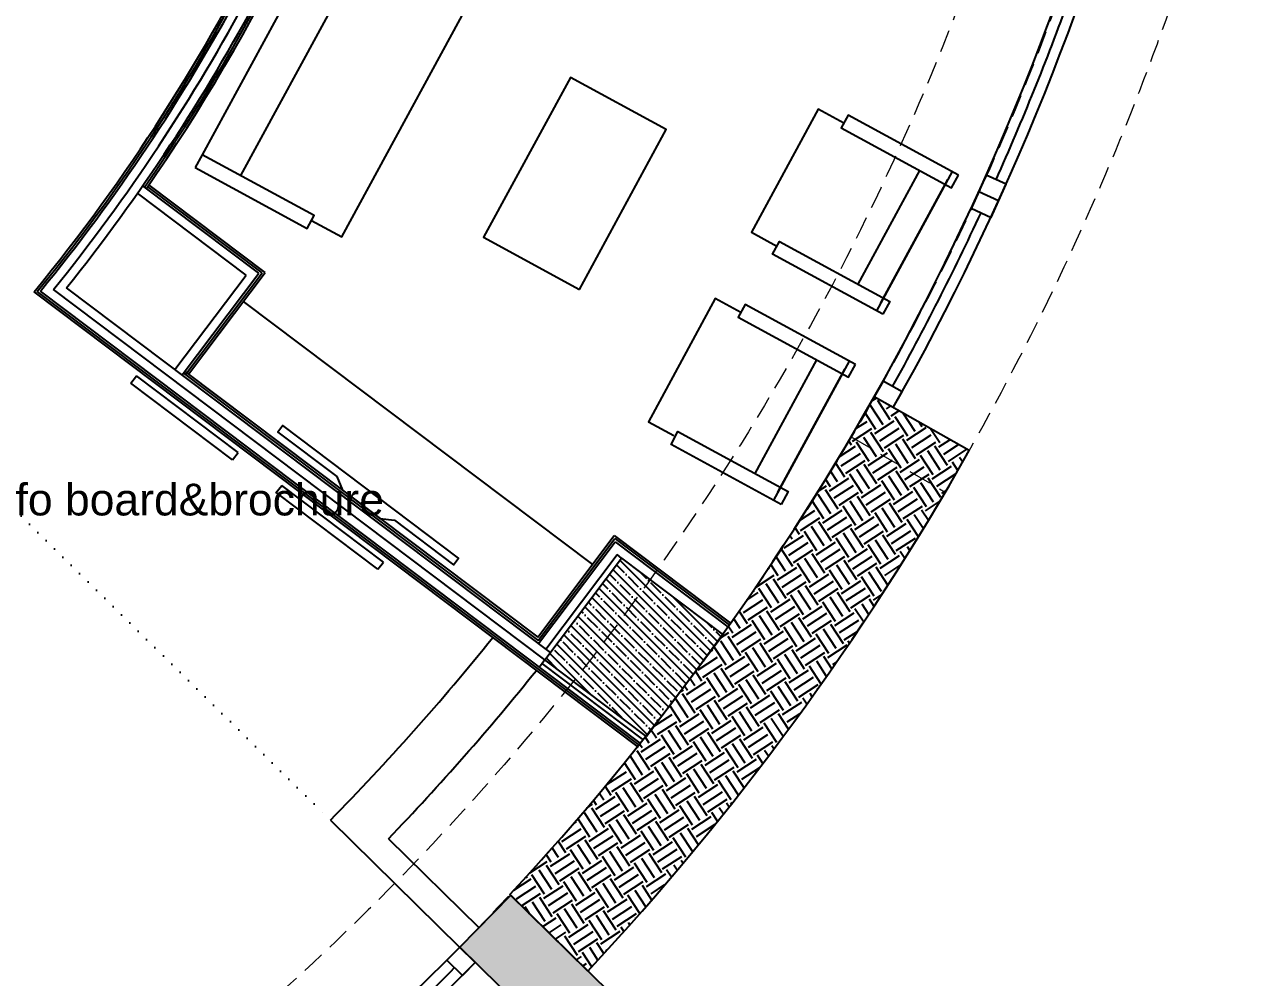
# Model space of a CAD drawing. Header units: millimetres. Extents: x 132785 to 150483, y 90225 to 103753.
# Drawn here: x 136516 to 137189, y 92216 to 92739 of the extents above; entities that cross this region are included whole.
import ezdxf

# ---------------------------------------------------------------- set-up
doc = ezdxf.new("R2010")
doc.units = ezdxf.units.MM
doc.linetypes.add('061-GZM-AP-100$0$HIDDEN', pattern=[0.375, 0.25, -0.125])
doc.linetypes.add('DOT', pattern=[6.35, 0, -6.35])
for name, color, linetype in [('061-GZM-AP-100$0$A-cam', 20, 'Continuous'), ('061-GZM-AP-100$0$A-cephe', 181, 'Continuous'), ('061-GZM-AP-100$0$A-HATCH', 8, 'Continuous'), ('061-GZM-AP-100$0$A-tasiyici', 5, 'Continuous')]:
    doc.layers.add(name, color=color, linetype=linetype)
doc.layers.add('061-GZM-AP-100$0$A-kiris', color=252, linetype='Continuous', lineweight=0)
doc.styles.get("Standard").update_dxf_attribs({"font": 'arial.ttf'})

msp = doc.modelspace()

# ---------------------------------------------------------------- hatches: boundary and pattern name
at = {"layer": '061-GZM-AP-100$0$A-HATCH'}
h = msp.add_hatch(dxfattribs=at)
h.set_pattern_fill('ANSI35', color=253, angle=-37, style=0)
h.set_pattern_definition([(8, (135720.849, 93248.707), (-0.88375, 6.288202), []), (8, (135724.435, 93246.005), (-0.88375, 6.288202), [7.9375, -1.5875, 0, -1.5875])])
h.paths.add_polyline_path([(136069.799, 91840.753), (136123.247, 91648.027), (136161.792, 91658.717), (136108.344, 91851.443)])
h.paths.add_polyline_path([(136783.098, 92260.919), (136968.543, 92078.682), (136940.507, 92050.152), (136755.062, 92232.389)])
h.paths.add_polyline_path([(137089.158, 93428.388), (137085.679, 93453.144), (136743.963, 93405.119), (136747.442, 93380.363)])
edge = h.paths.add_edge_path()
edge.add_line((137161.19, 93415.79), (137136.426, 93412.31))
edge.add_arc((135720.849, 93248.707), 1425, 352.502601, 366.592595, ccw=False)
edge.add_line((137133.666, 93062.771), (136747.441, 93117.052))
edge.add_line((136747.441, 93117.052), (136743.962, 93092.295))
edge.add_line((136743.962, 93092.295), (137154.945, 93034.535))
edge.add_arc((135720.849, 93248.707), 1450, 351.506065, 366.616865)
h = msp.add_hatch(dxfattribs=at)
h.set_pattern_fill('ANSI35', color=253, angle=-90, style=0)
h.set_pattern_definition([(315, (22133.83, 1802.77), (4.49012806, 4.49012806), []), (315, (22133.83, 1798.28), (4.49012806, 4.49012806), [7.9375, -1.5875, 0, -1.5875])])
h.paths.add_polyline_path([(136899.934, 92404.028), (136857.807, 92348.123), (136801.902, 92390.25), (136844.029, 92446.155)])

# ---------------------------------------------------------------- linework, layer by layer
at = {"color": 253}
for p, q in [((136695.216, 92817.933), (136613.53, 92667.705)), ((136716.3, 92806.468), (136634.615, 92656.24)), ((137007.82, 92659.097), (136973.894, 92596.704)), ((137025.698, 92658.482), (136984.129, 92582.033)), ((136644.696, 92602.624), (136580.882, 92650.711)), ((136646.446, 92602.87), (136583.594, 92650.233)), ((136648.197, 92603.116), (136584.306, 92651.261)), ((136637.694, 92601.64), (136578.016, 92646.61)), ((136598.576, 92549.729), (136637.694, 92601.64)), ((136602.569, 92546.72), (136644.696, 92602.624)), ((136604.319, 92546.966), (136646.446, 92602.87)), ((136606.07, 92547.212), (136648.197, 92603.116)), ((136804.911, 92394.243), (136539.022, 92594.606)), ((136853.293, 92342.133), (136521.162, 92592.412)), ((136854.045, 92343.132), (136522.954, 92592.627)), ((136854.798, 92344.13), (136524.745, 92592.843)), ((136636.161, 92587.144), (136828.023, 92442.565)), ((136951.216, 92554.996, 0), (136917.29, 92492.603, 0)), ((136969.094, 92554.381, 0), (136927.525, 92477.932, 0)), ((136603.321, 92547.718), (136798.178, 92400.883)), ((136604.073, 92548.716), (136797.932, 92402.633)), ((136987.789, 92543.397), (136982.865, 92534.693)), ((136998.233, 92537.487), (136987.789, 92543.397)), ((136981.589, 92532.444), (136984.027, 92534.036)), ((136993.309, 92528.784), (136982.864, 92534.692)), ((137035.086, 92505.148), (136982.865, 92534.693)), ((136993.309, 92528.784), (136998.233, 92537.487)), ((136987.743, 92519.398), (136980.798, 92530.031)), ((136991.73, 92522.002), (136984.785, 92532.635)), ((136986.983, 92532.174), (136987.138, 92532.275)), ((136989.587, 92528.187), (136991.805, 92529.635)), ((136972.831, 92517.243), (136978.954, 92521.242)), ((136983.755, 92516.793), (136977.83, 92525.866)), ((136983.294, 92514.596), (136993.927, 92521.541)), ((136992.191, 92524.199), (136996.471, 92526.995)), ((137001.333, 92513.105), (136994.388, 92523.738)), ((137005.32, 92515.709), (136998.816, 92525.668)), ((137009.308, 92518.314), (137007.838, 92520.564)), ((136970.925, 92510.31), (136981.558, 92517.254)), ((136988.042, 92504.424), (136981.097, 92515.057)), ((136985.899, 92510.609), (136996.532, 92517.554)), ((137000.872, 92510.908), (137011.505, 92517.853)), ((137003.476, 92506.921), (137014.109, 92513.865)), ((137018.911, 92509.417), (137013.853, 92517.161)), ((136963.666, 92501.776), (136972.661, 92507.652)), ((136970.464, 92508.113), (136968.885, 92510.53)), ((136980.067, 92499.216), (136973.122, 92509.849)), ((136984.054, 92501.82), (136977.11, 92512.453)), ((136988.503, 92506.621), (136999.136, 92513.566)), ((137001.632, 92498.132), (136994.687, 92508.765)), ((137005.619, 92500.736), (136998.675, 92511.369)), ((137006.081, 92502.933), (137016.714, 92509.878)), ((137023.197, 92497.048), (137016.252, 92507.681)), ((137018.45, 92507.22), (137024.472, 92511.153)), ((137021.054, 92503.232), (137029.138, 92508.513)), ((137022.898, 92512.021), (137022.875, 92512.056)), ((136964.633, 92496.719), (136975.266, 92503.664)), ((136966.477, 92505.508), (136966.176, 92505.969)), ((136979.606, 92497.019), (136990.239, 92503.963)), ((136997.645, 92495.527), (136990.7, 92506.16)), ((137015.222, 92491.839), (137008.278, 92502.472)), ((137019.21, 92494.443), (137012.265, 92505.076)), ((137023.658, 92499.245), (137033.805, 92505.872)), ((137031.502, 92498.848), (137029.843, 92501.388)), ((137034.152, 92503.5), (137033.83, 92503.992)), ((136962.788, 92487.931), (136958.894, 92493.893)), ((136966.776, 92490.535), (136961.634, 92498.407)), ((136967.237, 92492.732), (136977.87, 92499.677)), ((136980.366, 92484.242), (136973.421, 92494.875)), ((136984.353, 92486.847), (136977.409, 92497.48)), ((136982.21, 92493.031), (136992.843, 92499.976)), ((136984.815, 92489.044), (136995.448, 92495.988)), ((137001.931, 92483.158), (136994.986, 92493.791)), ((136997.184, 92493.33), (137007.817, 92500.275)), ((136999.788, 92489.343), (137010.421, 92496.288)), ((137014.761, 92489.642), (137025.394, 92496.587)), ((137028.84, 92494.214), (137025.855, 92498.784)), ((136958.801, 92485.326), (136956.142, 92489.398)), ((136958.34, 92483.129), (136968.973, 92490.074)), ((136976.379, 92481.638), (136969.434, 92492.271)), ((136993.956, 92477.95), (136987.012, 92488.583)), ((136997.944, 92480.554), (136990.999, 92491.187)), ((137002.392, 92485.355), (137013.025, 92492.3)), ((137015.522, 92476.866), (137008.577, 92487.499)), ((137019.509, 92479.47), (137012.564, 92490.103)), ((137017.366, 92485.655), (137027.851, 92492.503)), ((136952.084, 92482.835), (136956.604, 92485.787)), ((136959.1, 92470.353), (136952.155, 92480.986)), ((136963.087, 92472.957), (136956.143, 92483.59)), ((136960.944, 92479.142), (136971.577, 92486.086)), ((136963.549, 92475.154), (136974.182, 92482.099)), ((136975.918, 92479.441), (136986.551, 92486.386)), ((136978.522, 92475.453), (136989.155, 92482.398)), ((136993.495, 92475.752), (137004.128, 92482.697)), ((137011.534, 92474.261), (137004.589, 92484.894)), ((137019.97, 92481.667), (137022.491, 92483.314)), ((136955.113, 92467.749), (136948.747, 92477.496)), ((136972.69, 92464.06), (136965.746, 92474.693)), ((136976.678, 92466.665), (136969.733, 92477.298)), ((136980.665, 92469.269), (136973.72, 92479.902)), ((136981.126, 92471.466), (136991.759, 92478.411)), ((136994.256, 92462.976), (136987.311, 92473.609)), ((136998.243, 92465.581), (136991.298, 92476.214)), ((136996.1, 92471.765), (137006.733, 92478.71)), ((136998.704, 92467.778), (137009.337, 92474.722)), ((137011.073, 92472.064), (137018.839, 92477.136)), ((136941.903, 92466.705), (136950.311, 92472.197)), ((136942.283, 92461.265), (136952.916, 92468.21)), ((136954.652, 92465.551), (136965.285, 92472.496)), ((136957.256, 92461.564), (136967.889, 92468.509)), ((136972.229, 92461.863), (136982.862, 92468.808)), ((136990.268, 92460.372), (136983.323, 92471.005)), ((137007.133, 92457.775), (137000.901, 92467.317)), ((137009.886, 92462.27), (137004.889, 92469.921)), ((137012.627, 92466.781), (137008.876, 92472.525)), ((136941.821, 92459.068), (136939.388, 92462.793)), ((136951.424, 92450.171), (136944.48, 92460.804)), ((136955.412, 92452.775), (136948.467, 92463.408)), ((136959.399, 92455.379), (136952.454, 92466.012)), ((136959.86, 92457.577), (136970.493, 92464.521)), ((136976.977, 92451.691), (136970.032, 92462.324)), ((136974.834, 92457.876), (136985.467, 92464.82)), ((136977.438, 92453.888), (136988.071, 92460.833)), ((136989.807, 92458.175), (137000.44, 92465.119)), ((136992.411, 92454.187), (137003.044, 92461.132)), ((136797.932, 92402.633), (136840.059, 92458.538)), ((136798.178, 92400.883), (136840.305, 92456.787)), ((136798.424, 92399.132), (136840.551, 92455.036)), ((136840.059, 92458.538), (136903.95, 92410.392)), ((136840.305, 92456.787), (136903.227, 92409.372)), ((136840.551, 92455.036), (136902.502, 92408.353)), ((136933.386, 92451.662), (136944.019, 92458.607)), ((136933.847, 92453.859), (136933.714, 92454.063)), ((136935.99, 92447.674), (136946.623, 92454.619)), ((136937.834, 92456.463), (136936.557, 92458.419)), ((136950.963, 92447.974), (136961.596, 92454.918)), ((136969.002, 92446.483), (136962.057, 92457.116)), ((136972.99, 92449.087), (136966.045, 92459.72)), ((136986.58, 92442.794), (136979.635, 92453.427)), ((136990.567, 92445.399), (136983.623, 92456.032)), ((136994.555, 92448.003), (136987.61, 92458.636)), ((136995.016, 92450.2), (137005.649, 92457.145)), ((137005.292, 92454.788), (137005.188, 92454.948)), ((136802.417, 92396.123), (136841.535, 92448.034)), ((136844.029, 92446.155), (136841.535, 92448.034)), ((136934.146, 92438.886), (136928.95, 92446.84)), ((136938.133, 92441.49), (136931.812, 92451.168)), ((136938.594, 92443.687), (136949.227, 92450.632)), ((136955.711, 92437.802), (136948.766, 92448.435)), ((136953.568, 92443.986), (136964.201, 92450.931)), ((136956.172, 92439.999), (136966.805, 92446.944)), ((136968.541, 92444.285), (136979.174, 92451.23)), ((136971.145, 92440.298), (136981.778, 92447.243)), ((136986.119, 92440.597), (136996.752, 92447.542)), ((136999.738, 92445.873), (136997.213, 92449.739)), ((137002.52, 92450.322), (137001.2, 92452.343)), ((136924.494, 92440.166), (136925.357, 92440.73)), ((136930.158, 92436.281), (136926.078, 92442.529)), ((136929.697, 92434.084), (136940.33, 92441.029)), ((136947.736, 92432.593), (136940.791, 92443.226)), ((136951.724, 92435.197), (136944.779, 92445.83)), ((136969.301, 92431.509), (136962.357, 92442.142)), ((136973.289, 92434.113), (136966.344, 92444.746)), ((136973.75, 92436.311), (136984.383, 92443.255)), ((136990.385, 92431.163), (136983.922, 92441.058)), ((136988.723, 92436.61), (136997.525, 92442.358)), ((136917.573, 92429.958), (136927.961, 92436.742)), ((136934.445, 92423.912), (136927.5, 92434.545)), ((136932.302, 92430.097), (136942.935, 92437.041)), ((136934.906, 92426.109), (136945.539, 92433.054)), ((136947.275, 92430.396), (136957.908, 92437.341)), ((136949.879, 92426.408), (136960.512, 92433.353)), ((136965.314, 92428.905), (136958.369, 92439.538)), ((136964.853, 92426.708), (136975.486, 92433.652)), ((136982.892, 92425.217), (136975.947, 92435.85)), ((136986.879, 92427.821), (136979.934, 92438.454)), ((136912.83, 92423.068), (136919.064, 92427.139)), ((136916.867, 92427.6), (136916.424, 92428.28)), ((136926.47, 92418.704), (136919.525, 92429.337)), ((136930.458, 92421.308), (136923.513, 92431.941)), ((136948.035, 92417.62), (136941.091, 92428.253)), ((136952.023, 92420.224), (136945.078, 92430.857)), ((136952.484, 92422.421), (136963.117, 92429.366)), ((136969.6, 92416.536), (136962.656, 92427.169)), ((136967.457, 92422.72), (136978.09, 92429.665)), ((136911.036, 92416.207), (136921.669, 92423.152)), ((136926.009, 92416.506), (136936.642, 92423.451)), ((136944.048, 92415.015), (136937.103, 92425.648)), ((136943.587, 92412.818), (136954.22, 92419.763)), ((136961.626, 92411.327), (136954.681, 92421.96)), ((136965.613, 92413.931), (136958.668, 92424.564)), ((136970.061, 92418.733), (136980.694, 92425.678)), ((136979.958, 92415.193), (136976.246, 92420.876)), ((136982.816, 92419.527), (136980.233, 92423.48)), ((136982.431, 92423.019), (136987.083, 92426.058)), ((136909.192, 92407.418), (136905.665, 92412.818)), ((136913.179, 92410.023), (136908.613, 92417.013)), ((136913.64, 92412.22), (136924.273, 92419.165)), ((136926.769, 92403.73), (136919.825, 92414.363)), ((136930.757, 92406.334), (136923.812, 92416.967)), ((136928.613, 92412.519), (136939.246, 92419.464)), ((136931.218, 92408.532), (136941.851, 92415.476)), ((136948.334, 92402.646), (136941.39, 92413.279)), ((136946.191, 92408.831), (136956.824, 92415.775)), ((136961.165, 92409.13), (136971.798, 92416.075)), ((136977.089, 92410.876), (136972.259, 92418.272)), ((136905.204, 92404.814), (136902.706, 92408.639)), ((136904.743, 92402.617), (136915.376, 92409.562)), ((136922.782, 92401.126), (136915.837, 92411.759)), ((136940.36, 92397.438), (136933.415, 92408.071)), ((136944.347, 92400.042), (136937.402, 92410.675)), ((136948.795, 92404.843), (136959.428, 92411.788)), ((136961.925, 92396.354), (136954.98, 92406.987)), ((136965.912, 92398.958), (136958.967, 92409.591)), ((136963.769, 92405.142), (136974.402, 92412.087)), ((136897.928, 92401.958), (136903.007, 92405.275)), ((136905.503, 92389.841), (136898.559, 92400.474)), ((136909.491, 92392.445), (136902.546, 92403.078)), ((136907.347, 92398.63), (136917.98, 92405.574)), ((136909.952, 92394.642), (136920.585, 92401.587)), ((136927.068, 92388.757), (136920.124, 92399.39)), ((136922.321, 92398.929), (136932.954, 92405.873)), ((136924.925, 92394.941), (136935.558, 92401.886)), ((136939.899, 92395.24), (136950.532, 92402.185)), ((136957.937, 92393.749), (136950.993, 92404.382)), ((136966.373, 92401.155), (136973.848, 92406.037)), ((136969.388, 92399.442), (136968.57, 92400.694)), ((136892.72, 92394.764), (136894.11, 92395.672)), ((136901.516, 92387.236), (136894.763, 92397.575)), ((136919.094, 92383.548), (136912.149, 92394.181)), ((136923.081, 92386.152), (136916.136, 92396.785)), ((136927.529, 92390.954), (136938.162, 92397.899)), ((136940.659, 92382.464), (136933.714, 92393.097)), ((136944.646, 92385.068), (136937.701, 92395.701)), ((136942.503, 92391.253), (136953.136, 92398.198)), ((136945.107, 92387.266), (136955.74, 92394.21)), ((136957.476, 92391.552), (136968.109, 92398.497)), ((136801.902, 92390.25), (136798.893, 92386.257)), ((136886.081, 92384.74), (136896.714, 92391.685)), ((136888.686, 92380.753), (136899.319, 92387.697)), ((136901.055, 92385.039), (136911.688, 92391.984)), ((136903.659, 92381.052), (136914.292, 92387.997)), ((136918.633, 92381.351), (136929.266, 92388.296)), ((136936.671, 92379.86), (136929.727, 92390.493)), ((136953.764, 92376.915), (136947.304, 92386.805)), ((136956.715, 92381.105), (136951.292, 92389.409)), ((136959.657, 92385.31), (136955.279, 92392.013)), ((136960.081, 92387.565), (136962.173, 92388.931)), ((136884.237, 92375.951), (136881.698, 92379.84)), ((136888.225, 92378.556), (136884.73, 92383.906)), ((136897.828, 92369.659), (136890.883, 92380.292)), ((136901.815, 92372.263), (136894.87, 92382.896)), ((136905.802, 92374.867), (136898.858, 92385.5)), ((136906.263, 92377.064), (136916.896, 92384.009)), ((136919.393, 92368.575), (136912.448, 92379.208)), ((136923.38, 92371.179), (136916.435, 92381.812)), ((136921.237, 92377.364), (136931.87, 92384.308)), ((136923.841, 92373.376), (136934.474, 92380.321)), ((136936.21, 92377.663), (136946.843, 92384.607)), ((136938.815, 92373.675), (136949.448, 92380.62)), ((136876.283, 92372.652), (136878.053, 92373.808)), ((136880.25, 92373.347), (136878.655, 92375.789)), ((136879.789, 92371.15), (136890.422, 92378.094)), ((136882.393, 92367.162), (136893.026, 92374.107)), ((136897.367, 92367.461), (136908, 92374.406)), ((136915.405, 92365.97), (136908.461, 92376.603)), ((136932.983, 92362.282), (136926.038, 92372.915)), ((136936.97, 92364.886), (136930.026, 92375.519)), ((136940.958, 92367.491), (136934.013, 92378.124)), ((136941.419, 92369.688), (136952.052, 92376.633)), ((136951.79, 92374.131), (136951.591, 92374.435)), ((136880.549, 92358.374), (136873.604, 92369.007)), ((136884.536, 92360.978), (136877.592, 92371.611)), ((136884.997, 92363.175), (136895.63, 92370.12)), ((136902.114, 92357.29), (136895.169, 92367.923)), ((136899.971, 92363.474), (136910.604, 92370.419)), ((136902.575, 92359.487), (136913.208, 92366.431)), ((136914.944, 92363.773), (136925.577, 92370.718)), ((136917.549, 92359.786), (136928.182, 92366.731)), ((136932.522, 92360.085), (136943.155, 92367.03)), ((136945.842, 92365.819), (136943.616, 92369.227)), ((136948.821, 92369.967), (136947.603, 92371.831)), ((136861.544, 92353.545), (136871.76, 92360.218)), ((136876.562, 92355.769), (136870.491, 92365.065)), ((136876.101, 92353.572), (136886.734, 92360.517)), ((136894.139, 92352.081), (136887.195, 92362.714)), ((136898.127, 92354.685), (136891.182, 92365.318)), ((136911.717, 92348.393), (136904.772, 92359.026)), ((136915.704, 92350.997), (136908.76, 92361.63)), ((136919.692, 92353.601), (136912.747, 92364.234)), ((136920.153, 92355.798), (136930.786, 92362.743)), ((136935.839, 92352.103), (136930.325, 92360.546)), ((136935.126, 92356.098), (136942.103, 92360.654)), ((136863.731, 92349.286), (136874.364, 92356.23)), ((136880.848, 92343.4), (136873.903, 92354.033)), ((136878.705, 92349.585), (136889.338, 92356.529)), ((136881.309, 92345.597), (136891.942, 92352.542)), ((136893.678, 92349.884), (136904.311, 92356.828)), ((136896.283, 92345.896), (136906.916, 92352.841)), ((136911.256, 92346.195), (136921.889, 92353.14)), ((136929.295, 92344.704), (136922.35, 92355.337)), ((136932.817, 92348.022), (136926.337, 92357.942)), ((136854.835, 92339.683), (136865.468, 92346.627)), ((136859.283, 92344.484), (136857.07, 92347.873)), ((136863.27, 92347.088), (136860.184, 92351.815)), ((136872.873, 92338.192), (136865.929, 92348.825)), ((136876.861, 92340.796), (136869.916, 92351.429)), ((136894.438, 92337.108), (136887.494, 92347.741)), ((136898.426, 92339.712), (136891.481, 92350.345)), ((136898.887, 92341.909), (136909.52, 92348.854)), ((136916.004, 92336.024), (136909.059, 92346.657)), ((136913.86, 92342.208), (136924.493, 92349.153)), ((136852.182, 92341.742), (136853.098, 92342.341)), ((136859.582, 92329.511), (136852.637, 92340.144)), ((136855.296, 92341.88), (136853.946, 92343.947)), ((136857.439, 92335.695), (136868.072, 92342.64)), ((136872.412, 92335.994), (136883.045, 92342.939)), ((136875.017, 92332.007), (136885.65, 92338.952)), ((136890.451, 92334.503), (136883.506, 92345.136)), ((136889.99, 92332.306), (136900.623, 92339.251)), ((136908.029, 92330.815), (136901.084, 92341.448)), ((136912.016, 92333.419), (136905.071, 92344.052)), ((136916.465, 92338.221), (136927.098, 92345.165)), ((136924.708, 92337.212), (136922.649, 92340.364)), ((136927.757, 92341.253), (136926.637, 92342.968)), ((136851.607, 92324.302), (136845.566, 92333.551)), ((136855.595, 92326.906), (136848.717, 92337.437)), ((136860.043, 92331.708), (136870.676, 92338.653)), ((136873.172, 92323.218), (136866.228, 92333.851)), ((136877.16, 92325.822), (136870.215, 92336.455)), ((136877.621, 92328.02), (136888.254, 92334.964)), ((136894.738, 92322.134), (136887.793, 92332.767)), ((136892.594, 92328.319), (136903.227, 92335.263)), ((136907.568, 92328.618), (136918.201, 92335.562)), ((136921.649, 92333.186), (136918.662, 92337.76)), ((136836.173, 92321.806), (136846.806, 92328.75)), ((136851.146, 92322.105), (136861.779, 92329.05)), ((136869.185, 92320.614), (136862.24, 92331.247)), ((136868.724, 92318.417), (136879.357, 92325.361)), ((136886.763, 92316.925), (136879.818, 92327.559)), ((136890.75, 92319.53), (136883.805, 92330.163)), ((136895.199, 92324.331), (136905.832, 92331.276)), ((136908.281, 92315.913), (136901.383, 92326.475)), ((136911.382, 92319.874), (136905.371, 92329.079)), ((136910.172, 92324.63), (136920.034, 92331.071)), ((136838.316, 92315.621), (136834.993, 92320.708)), ((136838.777, 92317.818), (136849.41, 92324.763)), ((136851.906, 92309.329), (136844.962, 92319.962)), ((136855.894, 92311.933), (136848.949, 92322.566)), ((136853.751, 92318.117), (136864.384, 92325.062)), ((136856.355, 92314.13), (136866.988, 92321.075)), ((136873.472, 92308.245), (136866.527, 92318.878)), ((136871.328, 92314.429), (136881.961, 92321.374)), ((136886.302, 92314.728), (136896.935, 92321.673)), ((136904.341, 92313.237), (136897.396, 92323.87)), ((136830.341, 92310.413), (136828.597, 92313.083)), ((136829.88, 92308.215), (136840.513, 92315.16)), ((136834.329, 92313.017), (136831.8, 92316.888)), ((136847.919, 92306.724), (136840.974, 92317.357)), ((136865.497, 92303.036), (136858.552, 92313.669)), ((136869.484, 92305.64), (136862.539, 92316.273)), ((136873.933, 92310.442), (136884.566, 92317.387)), ((136887.062, 92301.952), (136880.117, 92312.585)), ((136891.049, 92304.556), (136884.105, 92315.189)), ((136888.906, 92310.741), (136899.539, 92317.686)), ((136891.51, 92306.754), (136902.143, 92313.698)), ((136830.64, 92295.439), (136823.696, 92306.072)), ((136824.962, 92308.795), (136828.144, 92310.874)), ((136834.628, 92298.043), (136827.683, 92308.676)), ((136832.485, 92304.228), (136843.118, 92311.173)), ((136835.089, 92300.241), (136845.722, 92307.185)), ((136847.458, 92304.527), (136858.091, 92311.472)), ((136850.062, 92300.54), (136860.695, 92307.484)), ((136865.036, 92300.839), (136875.669, 92307.784)), ((136883.075, 92299.348), (136876.13, 92309.981)), ((136896.828, 92301.515), (136893.708, 92306.292)), ((136899.964, 92305.422), (136897.695, 92308.897)), ((136903.091, 92309.344), (136901.682, 92311.501)), ((136903.879, 92311.04), (136905.033, 92311.794)), ((136817.559, 92300.168), (136819.247, 92301.271)), ((136826.653, 92292.835), (136820.009, 92303.008)), ((136844.231, 92289.147), (136837.286, 92299.78)), ((136848.218, 92291.751), (136841.273, 92302.384)), ((136852.206, 92294.355), (136845.261, 92304.988)), ((136852.667, 92296.552), (136863.3, 92303.497)), ((136865.796, 92288.063), (136858.851, 92298.696)), ((136869.783, 92290.667), (136862.839, 92301.3)), ((136867.64, 92296.851), (136878.273, 92303.796)), ((136870.244, 92292.864), (136880.877, 92299.809)), ((136882.613, 92297.151), (136893.246, 92304.095)), ((136885.218, 92293.163), (136895.518, 92299.89)), ((136811.219, 92290.339), (136821.852, 92297.283)), ((136813.823, 92286.351), (136824.456, 92293.296)), ((136826.192, 92290.638), (136836.825, 92297.582)), ((136828.796, 92286.65), (136839.429, 92293.595)), ((136843.77, 92286.949), (136854.403, 92293.894)), ((136861.809, 92285.458), (136854.864, 92296.091)), ((136879.386, 92281.77), (136872.442, 92292.403)), ((136883.127, 92284.752), (136876.429, 92295.007)), ((136886.305, 92288.596), (136880.416, 92297.612)), ((136809.374, 92281.55), (136805.906, 92286.86)), ((136813.362, 92284.154), (136809.177, 92290.562)), ((136822.965, 92275.257), (136816.02, 92285.89)), ((136826.952, 92277.861), (136820.007, 92288.494)), ((136830.94, 92280.466), (136823.995, 92291.099)), ((136831.401, 92282.663), (136842.034, 92289.608)), ((136848.517, 92276.777), (136841.573, 92287.41)), ((136846.374, 92282.962), (136857.007, 92289.907)), ((136848.978, 92278.975), (136859.611, 92285.919)), ((136861.347, 92283.261), (136871.98, 92290.206)), ((136863.952, 92279.274), (136874.585, 92286.218)), ((136793.577, 92273.128), (136803.19, 92279.406)), ((136805.387, 92278.945), (136802.626, 92283.172)), ((136804.926, 92276.748), (136815.559, 92283.693)), ((136807.53, 92272.761), (136818.163, 92279.706)), ((136822.504, 92273.06), (136833.137, 92280.005)), ((136840.543, 92271.569), (136833.598, 92282.202)), ((136844.53, 92274.173), (136837.585, 92284.806)), ((136858.12, 92267.881), (136851.176, 92278.514)), ((136862.108, 92270.485), (136855.163, 92281.118)), ((136866.095, 92273.089), (136859.15, 92283.722)), ((136866.556, 92275.286), (136877.189, 92282.231)), ((136877.81, 92278.377), (136876.728, 92280.034)), ((136801.699, 92261.368), (136794.754, 92272.001)), ((136805.686, 92263.972), (136798.741, 92274.605)), ((136809.674, 92266.576), (136802.729, 92277.209)), ((136810.135, 92268.773), (136820.768, 92275.718)), ((136827.251, 92262.888), (136820.307, 92273.521)), ((136825.108, 92269.073), (136835.741, 92276.017)), ((136827.712, 92265.085), (136838.345, 92272.03)), ((136840.081, 92269.372), (136850.714, 92276.316)), ((136842.686, 92265.384), (136853.319, 92272.329)), ((136857.659, 92265.683), (136868.292, 92272.628)), ((136871.396, 92270.78), (136868.753, 92274.825)), ((136874.608, 92274.571), (136872.741, 92277.43)), ((136784.893, 92263.664), (136794.293, 92269.803)), ((136786.264, 92258.871), (136796.897, 92265.816)), ((136792.096, 92270.264), (136791.625, 92270.986)), ((136801.238, 92259.17), (136811.871, 92266.115)), ((136819.277, 92257.679), (136812.332, 92268.312)), ((136823.264, 92260.284), (136816.319, 92270.917)), ((136840.842, 92256.595), (136833.897, 92267.228)), ((136844.829, 92259.2), (136837.884, 92269.833)), ((136845.29, 92261.397), (136855.923, 92268.342)), ((136860.622, 92258.244), (136855.462, 92266.144)), ((136860.263, 92261.696), (136867.903, 92266.686)), ((136825.515, 92219.236), (136782.705, 92261.306)), ((136782.91, 92261.104), (136782.748, 92261.352)), ((136789.091, 92255.029), (136799.502, 92261.829)), ((136805.985, 92248.998), (136799.041, 92259.631)), ((136803.842, 92255.183), (136814.475, 92262.128)), ((136806.446, 92251.196), (136817.079, 92258.14)), ((136818.815, 92255.482), (136829.448, 92262.427)), ((136821.42, 92251.495), (136832.053, 92258.44)), ((136836.854, 92253.991), (136829.91, 92264.624)), ((136836.393, 92251.794), (136847.026, 92258.739)), ((136854.109, 92250.798), (136847.487, 92260.936)), ((136857.37, 92254.514), (136851.475, 92263.54)), ((136793.498, 92250.699), (136791.066, 92254.423)), ((136801.998, 92246.394), (136795.053, 92257.027)), ((136819.576, 92242.706), (136812.631, 92253.339)), ((136823.563, 92245.31), (136816.618, 92255.943)), ((136824.024, 92247.507), (136834.657, 92254.452)), ((136841.141, 92241.622), (136834.196, 92252.255)), ((136838.997, 92247.807), (136849.63, 92254.751)), ((136800.682, 92243.639), (136808.182, 92248.537)), ((136804.16, 92240.222), (136810.787, 92244.55)), ((136815.588, 92240.102), (136808.644, 92250.735)), ((136815.127, 92237.904), (136825.76, 92244.849)), ((136833.166, 92236.413), (136826.221, 92247.046)), ((136837.153, 92239.018), (136830.209, 92249.651)), ((136841.602, 92243.819), (136852.235, 92250.764)), ((136848.653, 92244.636), (136847.786, 92245.962)), ((136851.929, 92248.329), (136851.774, 92248.567)), ((136807.637, 92236.805), (136813.391, 92240.563)), ((136819.875, 92227.732), (136812.93, 92238.365)), ((136817.731, 92233.917), (136828.364, 92240.862)), ((136832.705, 92234.216), (136843.338, 92241.161)), ((136845.367, 92240.958), (136843.799, 92243.358)), ((136809.379, 92235.092), (136808.943, 92235.761)), ((136820.336, 92229.93), (136830.969, 92236.874)), ((136831.024, 92225.178), (136826.52, 92232.073)), ((136834.349, 92228.796), (136830.508, 92234.677)), ((136819.228, 92225.414), (136822.072, 92227.271)), ((136827.69, 92221.573), (136822.533, 92229.469)), ((136835.309, 92230.229), (136836.176, 92230.795)), ((136822.705, 92221.997), (136824.676, 92223.284))]:
    msp.add_line(p, q, dxfattribs=at)
at = {"color": 253, "linetype": 'DOT'}
msp.add_line((136380.605, 92600.366), (136684.053, 92302.168), dxfattribs=at)
at = {"color": 253, "ltscale": 12}
msp.add_line((136801.902, 92390.25), (136531.894, 92593.717), dxfattribs=at)
at = {"color": 7}
for p, q in [((136574.387, 92542.288), (136577.467, 92546.227)), ((136630.3, 92500.154), (136574.387, 92542.288)), ((136633.38, 92504.094), (136577.467, 92546.227)), ((136630.3, 92500.154), (136633.38, 92504.094)), ((136654.099, 92481.886), (136657.343, 92486.036)), ((136710.176, 92439.963), (136654.263, 92482.097)), ((136713.256, 92443.902), (136657.343, 92486.036)), ((136710.176, 92439.963), (136713.256, 92443.902)), ((136684.053, 92302.168), (136755.061, 92232.388)), ((136715.906, 92291.897), (136765.575, 92243.087))]:
    msp.add_line(p, q, dxfattribs=at)
at = {"color": 253, "ltscale": 6}
msp.add_line((136856.302, 92346.127), (136800.398, 92388.254), dxfattribs=at)
at = {"color": 253}
for points in [[(136673.594, 92631.631), (136690.286, 92622.555), (136774.838, 92778.054), (136758.146, 92787.13)], [(136820.828, 92593.69), (136868.597, 92681.543), (136815.885, 92710.204), (136768.116, 92622.351), (136820.828, 92593.69)], [(136966.2, 92685.131), (136952.144, 92692.774), (136915.361, 92625.127), (136929.418, 92617.484)], [(136986.522, 92586.434), (137023.304, 92654.081)], [(136687.558, 92490.871), (136690.732, 92483.414), (136711.273, 92467.935), (136719.283, 92466.962), (136751.755, 92442.496), (136754.471, 92446.1), (136657.836, 92518.919), (136655.12, 92515.315), (136687.558, 92490.871)]]:
    msp.add_lwpolyline(points, dxfattribs=at)
for points in [[(137029.212, 92656.571), (136968.593, 92689.532), (136964.772, 92682.504), (137025.39, 92649.543), (137029.212, 92656.571)], [(136609.709, 92660.677), (136671.206, 92627.238), (136675.027, 92634.266), (136613.53, 92667.705), (136609.709, 92660.677)], [(136987.643, 92580.122), (136927.025, 92613.083), (136930.846, 92620.111), (136991.465, 92587.15), (136987.643, 92580.122)], [(136857.807, 92348.123), (136801.902, 92390.25), (136844.029, 92446.155), (136899.934, 92404.028)]]:
    msp.add_lwpolyline(points, close=True, dxfattribs=at)
at = {"color": 253, "elevation": 0}
for points in [[(136909.596, 92581.03), (136895.54, 92588.673), (136858.758, 92521.026), (136872.814, 92513.383)], [(136929.918, 92482.333), (136966.7, 92549.98)]]:
    msp.add_lwpolyline(points, dxfattribs=at)
for points in [[(136972.608, 92552.471), (136911.989, 92585.431), (136908.168, 92578.403), (136968.786, 92545.442), (136972.608, 92552.471)], [(136931.835, 92475.588), (136871.217, 92508.549), (136875.039, 92515.577), (136935.657, 92482.616), (136931.835, 92475.588)]]:
    msp.add_lwpolyline(points, close=True, dxfattribs=at)
at = {"color": 253}
for radius, start, end in [(877.5, 324.469171, 141.530744), (867.5, 276.018284, 144.981716), (866.25, 276.098149, 144.901851), (865, 276.178241, 144.821759), (1037.5, 320.790475, 342.551686), (1047.5, 321.358863, 342.578077), (1048.75, 325.185844, 342.58134), (1050, 325.183241, 342.584596), (1450, 330.5, 345.5), (1462, 330.5, 345.5), (1035, 320.64663, 333.990825), (1036.25, 320.718641, 334.060442), (1456, 335.893518, 340.106482), (1456, 330.893518, 335.106482), (1450, 317.080774, 330.5), (1510, 317.017947, 330.5)]:
    msp.add_arc((135720.849, 93248.707), radius, start, end, dxfattribs=at)
at = {"color": 253, "ltscale": 12}
for radius, start, end in [(872.5, 276.029645, 141.850752), (1042.5, 321.076056, 342.564945)]:
    msp.add_arc((135720.849, 93248.707), radius, start, end, dxfattribs=at)
for radius, start, end in [(860, 276.167645, 144.832355), (855, 276.156926, 144.843074)]:
    msp.add_arc((135720.849, 93248.707), radius, start, end)
at = {"color": 253, "linetype": 'DOT'}
msp.add_arc((135720.849, 93248.707), 840, 277.180119, 143.819919, dxfattribs=at)
at = {"color": 7}
for radius, start, end in [(1350.444, 315.499968, 321.196545), (1380.444, 316.122561, 321.23575)]:
    msp.add_arc((135720.849, 93248.707), radius, start, end, dxfattribs=at)
at = {"layer": '061-GZM-AP-100$0$A-cam', "color": 253}
msp.add_arc((135720.849, 93248.707), 1456, 310.893518, 315.106482, dxfattribs=at)
at = {"layer": '061-GZM-AP-100$0$A-cephe', "color": 253}
for p, q in [((137051.212, 92642.426), (137040.292, 92647.401)), ((136763.621, 92223.978), (136755.061, 92232.388)), ((136763.621, 92223.978), (136755.063, 92232.389))]:
    msp.add_line(p, q, dxfattribs=at)
msp.add_lwpolyline([(137036.146, 92638.302), (137047.065, 92633.326), (137055.359, 92651.525), (137044.44, 92656.502)], close=True, dxfattribs=at)
for points in [[(136763.621, 92223.978), (136756.612, 92216.845), (136748.053, 92225.256), (136755.062, 92232.389)], [(136755.062, 92232.389), (136748.053, 92225.256), (136756.612, 92216.845), (136763.621, 92223.978)]]:
    msp.add_lwpolyline(points, dxfattribs=at)
for radius in [1450, 1462]:
    msp.add_arc((135720.849, 93248.707), radius, 285.5, 315.5, dxfattribs=at)
at = {"layer": '061-GZM-AP-100$0$A-kiris', "color": 253, "linetype": '061-GZM-AP-100$0$HIDDEN', "ltscale": 50}
msp.add_line((136970.211, 92512.777), (137021.909, 92482.324), dxfattribs=at)
for radius in [1450, 1400]:
    msp.add_circle((135720.849, 93248.707), radius, dxfattribs=at)
msp.add_arc((135720.849, 93248.707), 1510, 329.5, 346.5, dxfattribs=at)
at = {"layer": '061-GZM-AP-100$0$A-tasiyici', "color": 253}
msp.add_lwpolyline([(136783.098, 92260.919), (136968.543, 92078.682), (136940.507, 92050.152), (136755.062, 92232.389)], close=True, dxfattribs=at)

# ---------------------------------------------------------------- texts
at = {"color": 7, "insert": (136491.942, 92487.049), "char_height": 17.5, "attachment_point": 1}
msp.add_mtext_dynamic_manual_height_columns('info board&brochure', width=259.10859, gutter_width=12.5, heights=[0], dxfattribs=at)

doc.saveas('drawing.dxf')
